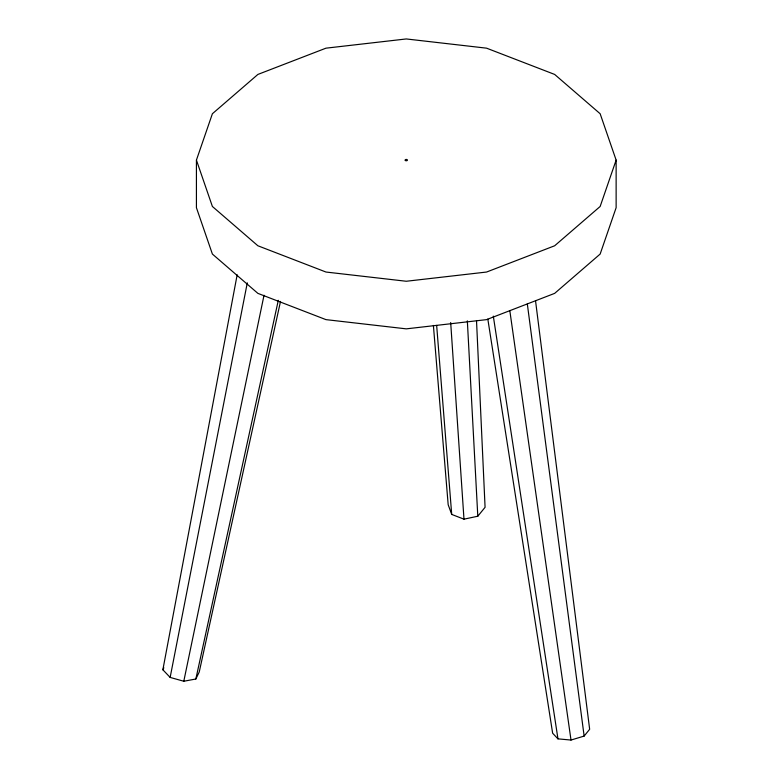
<?xml version="1.0" encoding="UTF-8"?>
<svg xmlns="http://www.w3.org/2000/svg" width="779" height="779" viewBox="0 0 779 779"><rect width="100%" height="100%" fill="white"/><g stroke="black" fill="none" stroke-linecap="round" stroke-linejoin="round"><path stroke-width="1.17" d="M280.508 301.424L199.229 672.024L195.85 679.006L183.795 681.245L170.143 677.418L162.869 669.774L237.167 274.792M170.143 677.418L247.284 282.865M183.795 681.245L264.023 295.251M195.85 679.006L278.307 300.304M196.425 160.104L212.394 113.744L257.888 74.433L325.973 48.171L406.278 38.95L486.583 48.171L554.658 74.433L600.151 113.744L616.131 160.104L616.131 207.701L600.151 254.061L554.658 293.371L486.583 319.633L406.278 328.855L325.973 319.633L257.888 293.371L212.394 254.061L196.425 207.701L196.425 160.104L212.394 206.474L257.888 245.775L325.973 272.037L406.278 281.258L486.583 272.037L554.658 245.775L600.151 206.474L616.131 160.104M162.869 669.774L163.843 667.778M487.829 319.127L552.642 733.214L557.959 738.862L571.007 740.05L584.133 736.077L589.654 729.28L535.533 300.743M433.397 325.427L448.178 504.753L451.713 514.422L463.982 519.174L477.8 516.224L485.074 507.304L476.514 320.588M493.311 316.118L557.959 738.862M509.807 310.597L571.007 740.05M527.325 303.956L584.133 736.077M436.659 325.398L451.713 514.422M450.681 322.535L463.982 519.174M467.342 320.86L477.8 516.224M405.353 160.513A1.168 0.672 0 0 0 407.349 160.367A1.168 0.672 0 0 0 406.122 159.442A1.168 0.672 0 0 0 405.353 160.513"/></g></svg>
